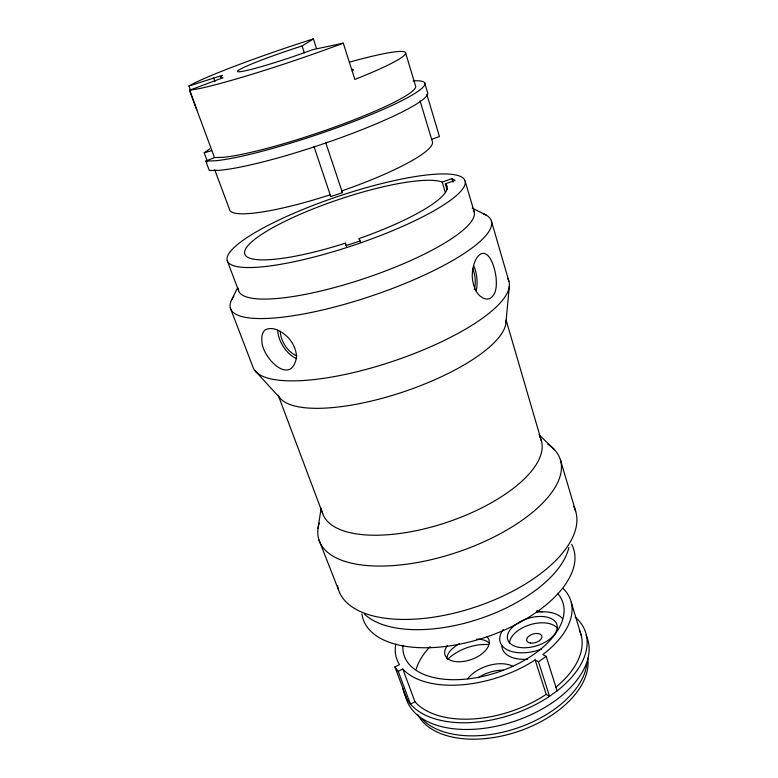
<?xml version="1.0" encoding="UTF-8"?>
<svg xmlns="http://www.w3.org/2000/svg" width="778" height="778" viewBox="0 0 778 778"><rect width="100%" height="100%" fill="white"/><g stroke="black" fill="none" stroke-linecap="round" stroke-linejoin="round"><path stroke-width="1.17" d="M505.953 322.257L509.405 285.487M318.046 528.262L321.09 508.199M231.319 300.58L237.708 287.5M207.532 161.834L204.196 152.877L209.759 148.851M395.749 644.087A91.765 50.016 -18.6 0 0 399.474 664.636L394.903 666.921L398.219 671.336L402.81 669.031A91.765 50.016 -18.6 0 0 535.138 659.939L538.483 661.796L546.185 656.379L557.097 690.835M349.497 62.143A109.951 10.357 -18.6 0 1 405.63 52.816A109.951 10.357 -18.6 0 1 354.856 79.434L343.273 43.16L312.766 49.646A55.403 3.666 -18.6 0 1 237.883 71.741A55.403 3.666 -18.6 0 1 299.744 46.729L302.078 45.999L313.359 38.9L316.364 48.061M190.591 90.384L188.966 86.008L194.393 83.081A111.079 7.362 -18.6 0 1 218.91 72.383L226.836 69.242A111.079 7.362 -18.6 0 1 313.359 38.9M538.483 661.796L549.531 696.31L546.195 694.346A90.676 51.883 -18.6 0 1 414.975 701.766L410.444 704.08L398.219 671.336M424.642 82.711L427.443 92.096A118.168 15.288 -18.6 0 1 326.332 142.802L313.466 147.12A118.168 15.288 -18.6 0 1 219.172 170.343L209.311 170.479L205.791 161.065L214.504 157.603L223.811 157.273A108.842 13.236 -18.6 0 0 245.867 153.49L255.106 151.37A108.842 13.236 -18.6 0 0 364.269 115.708A108.842 13.236 -18.6 0 0 415.491 85.726L405.484 52.525M214.504 157.603L189.521 90.248L222.975 77.751L220.262 77.323L222.498 75.262L188.966 86.008M196.766 109.776L189.667 90.19M346.492 246.538L345.344 243.144L340.336 244.749A106.683 21.774 -18.6 0 1 244.885 254.338A106.683 21.774 -18.6 0 1 324.212 204.643A106.683 21.774 -18.6 0 1 441.077 181.653L442.205 182.11L451.911 178.629L455.13 180.34L445.317 183.861L447.029 189.55M431.848 139.252L439.444 136.558L426.83 94.323M360.263 241.929L359.125 238.525L363.336 237.066A106.683 21.774 -18.6 0 0 446.202 184.6L445.317 183.861M314.011 146.653L330.796 196.571L342.446 192.662L341.853 190.882A107.004 17.894 -18.6 0 0 432.198 141.119L420.052 100.839M204.196 152.877L211.704 150.572M189.521 90.248L198.594 88.75A111.079 7.362 -18.6 0 0 220.582 83.372L229.88 80.805A111.079 7.362 -18.6 0 0 343.273 43.16M205.791 161.065L215.613 160.764A118.509 14.422 -18.6 0 0 366.146 116.603A118.509 14.422 -18.6 0 0 413.147 80.902M472.207 208.086L486.503 215.302M546.185 656.379L542.83 654.551A91.765 50.016 -18.6 0 0 563.204 588.625M538.979 434.659L554.471 449.703M254.737 370.445L279.72 397.665A120.045 38.005 -18.6 0 0 405.678 391.101A120.045 38.005 -18.6 0 0 505.914 320.147M318.98 540.029L338.556 589.928M230.346 308.107L252.85 366.72A134.973 39.133 -18.6 0 0 397.266 359.825A134.973 39.133 -18.6 0 0 507.596 278.475M227.215 260.669L238.593 290.69M278.213 395.205L322.724 513.675M394.903 666.921L407.079 699.48M402.81 669.031L414.975 701.766M214.747 169.769L229.413 209.156A107.004 17.894 -18.6 0 0 330.3 194.763L330.796 196.571M213.678 78.082L214.884 81.389M359.125 238.525L359.951 240.986L346.045 245.644L345.344 243.144M325.739 142.724L342.446 192.662M302.078 45.999L304.363 52.875M535.138 659.939L546.195 694.346M571.227 602.23L581.205 635.334M442.205 182.11L445.347 192.526M451.911 178.629L452.952 182.101M560.413 459.837L575.671 511.272M465.118 181.099A125.433 25.645 -18.6 0 1 292.188 262.118A125.433 25.645 -18.6 0 1 281.072 219.007A125.433 25.645 -18.6 0 1 465.118 181.099L474.22 211.937M506.225 320.478L541.43 440.99M491.365 220.894L508.9 281.286M352.463 69.223A54.839 5.154 -18.6 0 1 352.269 71.236M473.666 265.687A22.805 11.826 83.3 0 1 476.087 291.05M571.713 544.376A110.943 56.172 -18.6 0 1 485.287 637.386A110.943 56.172 -18.6 0 1 361.916 613.93M539.494 436.322A115.251 48.071 -18.6 0 1 448.498 521.814A115.251 48.071 -18.6 0 1 321.946 510.747M483.313 213.765A137.609 33.114 -18.6 0 1 368.665 296.924A137.609 33.114 -18.6 0 1 233.857 296.282M296.71 358.687A22.99 13.352 57.7 0 1 277.727 330.242M473.423 210.099A124.227 28.533 -18.6 0 1 364.415 278.514A124.227 28.533 -18.6 0 1 238.263 288.696M296.846 355.857A19.362 11.242 57.7 0 1 280.304 331.234M472.713 268.575A19.197 9.958 83.3 0 1 474.279 289.572M573.707 506.429A124.918 59.702 -18.6 0 1 476.029 606.83A124.918 59.702 -18.6 0 1 337.535 585.873M568.864 547.518A111.624 54.927 -18.6 0 1 478.11 619.298A111.624 54.927 -18.6 0 1 364.59 614.231M547.858 444.219A127.203 55.442 -18.6 0 1 459.302 551.553A127.203 55.442 -18.6 0 1 319.194 523.04M587.75 658.12A90.024 52.953 -18.6 0 1 517.234 731.797A90.024 52.953 -18.6 0 1 417.601 714.369M586.952 662.963A90.131 52.778 -18.6 0 1 516.864 728.198A90.131 52.778 -18.6 0 1 421.598 718.58M557.573 593.342A83.664 45.571 -18.6 0 1 498.134 672.085A83.664 45.571 -18.6 0 1 402.916 645.526M416.162 669.197A82.663 47.273 -18.6 0 1 430.078 646.664M536.732 610.788A82.663 47.273 -18.6 0 1 542.227 611.897M575.146 617.032A95.704 54.771 -18.6 0 1 557.311 690.689L549.317 696.456A95.704 54.771 -18.6 0 1 410.541 704.207L406.991 699.354A95.704 54.771 -18.6 0 1 402.926 688.588M579.377 630.209A90.676 51.883 -18.6 0 1 555.521 687.489M586.077 635.13A95.48 55.16 -18.6 0 1 513.743 721.527A95.48 55.16 -18.6 0 1 405.299 694.929M509.493 642.861A25.655 14.49 -16.9 0 1 529.828 624.783A25.655 14.49 -16.9 0 1 557.184 627.972A25.713 14.383 -16.9 0 1 518.848 647.315A25.713 14.383 -16.9 0 1 520.56 621.418M527.61 659.229A33.59 18.973 -16.9 0 1 501.839 645.293M541.692 649.027A33.668 18.837 -16.9 0 1 507.314 649.834A33.668 18.837 -16.9 0 1 503.22 629.48M536.412 612.218A33.668 18.837 -16.9 0 1 562.27 618.364M521.474 620.961A25.713 14.383 -16.9 0 1 557.223 627.943M486.96 636.705A23.223 12.895 -19.4 0 1 466.606 660.882A23.223 12.895 -19.4 0 1 447.36 645.575M467.685 678.815A28.669 16.853 -19 0 1 513.091 666.425M447.496 659.491A34.66 19.79 -19.4 0 1 488.613 644.612M446.873 658.558A23.175 12.993 -19.4 0 1 459.321 643.805M476.515 639.185A23.175 12.993 -19.4 0 1 489.625 643.571M478.003 677.832A28.601 16.96 -19 0 1 503.405 670.179M472.723 268.955L472.236 274.974A22.912 14.023 86.8 0 0 479.579 295.64L483.07 298.139L486.6 299.141L489.761 298.606C496.85 294.561 496.685 284.865 496.092 277.688A22.756 8.062 79.9 0 0 491.686 261.311C490.15 257.897 487.884 254.406 484.062 253.327L481.378 253.618C475.718 256.526 474.162 263.285 472.723 268.955M296.457 357.831C290.476 387.327 260.766 356.159 261.846 339.889A23.301 12.205 58.9 0 1 265.677 329.609C273.486 326.147 281.86 331.739 287.452 336.845A23.077 15.657 53.3 0 1 296.467 357.831M530.304 643.027A7.887 4.454 -16.9 0 0 541.926 636.851A7.887 4.454 -16.9 0 0 530.577 635.023A7.887 4.454 -16.9 0 0 530.304 643.027"/></g></svg>
